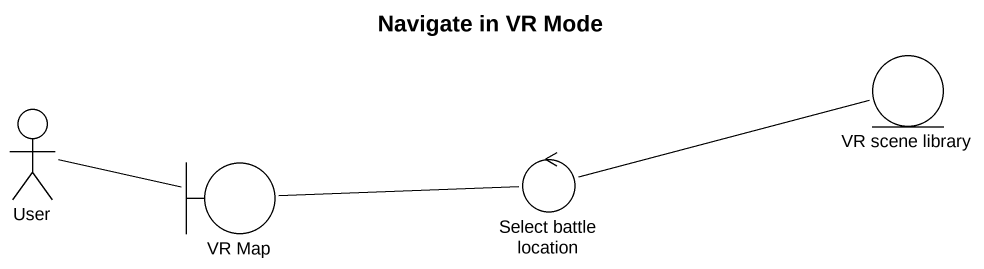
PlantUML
@startuml
title Navigate in VR Mode
actor User
entity "VR scene library" as VR_scene_library
boundary "VR Map" as VR_Map
control "Select battle location" as Select_battle_location
User -right- VR_Map
VR_scene_library -left- Select_battle_location
VR_Map -right- Select_battle_location
@enduml
